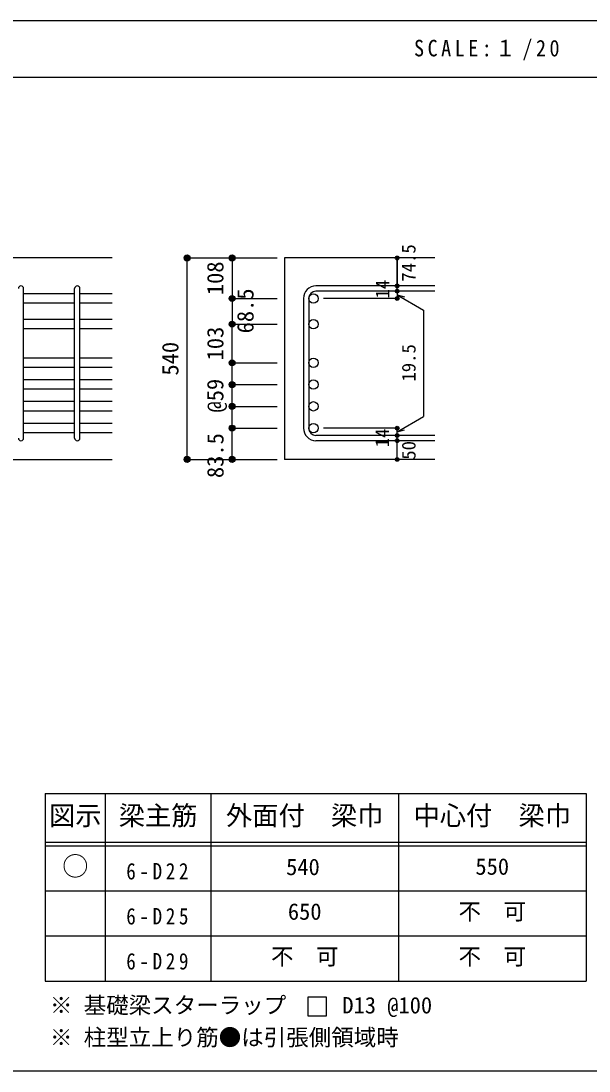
# Model space of a CAD drawing. Units: millimetres at full size, sheet at 1:20; details may follow other scales. Extents: x -3982 to 3969, y -2797 to 2801.
# Drawn here: x 900 to 2415, y -2797 to 2 of the extents above; entities that cross this region are included whole.
import ezdxf
from ezdxf.enums import TextEntityAlignment as Align

# ---------------------------------------------------------------- set-up
doc = ezdxf.new("R2010")
doc.units = ezdxf.units.MM
doc.header["$LTSCALE"] = 20
doc.header["$PDMODE"] = 32
doc.header["$PDSIZE"] = 10
for name, color, linetype in [('6-1_躯体線', 2, 'Continuous'), ('6-5_梁主筋', 7, 'Continuous'), ('6-6_S.T.P.', 7, 'Continuous'), ('6-7_文字', 7, 'Continuous'), ('6-D_寸法', 4, 'Continuous'), ('6-E_枠', 7, 'Continuous'), ('F-0_枠', 6, 'Continuous')]:
    doc.layers.add(name, color=color, linetype=linetype)
doc.styles.add('ＭＳ ゴシック', font='')
doc.styles.get('ＭＳ ゴシック').set_extended_font_data('MS Gothic')

msp = doc.modelspace()

# ---------------------------------------------------------------- linework, layer by layer
at = {"layer": '6-1_躯体線'}
for p, q in [((1143.29, -629.67), (-6.71, -629.67)), ((2003.29, -629.67), (1603.29, -629.67)), ((1603.29, -629.67), (1603.29, -1166.67)), ((743.29, -1166.67), (1143.29, -1166.67)), ((2003.29, -1166.67), (1603.29, -1166.67))]:
    msp.add_line(p, q, dxfattribs=at)
at = {"layer": '6-5_梁主筋'}
for p, q in [((1043.29, -725.28), (907.29, -725.28)), ((1143.29, -725.28), (1057.29, -725.28)), ((1043.29, -750.28), (907.29, -750.28)), ((1143.29, -750.28), (1057.29, -750.28)), ((1043.29, -793.67), (907.29, -793.67)), ((1043.29, -793.67), (907.29, -793.67)), ((1143.29, -793.67), (1057.29, -793.67)), ((1143.29, -793.67), (1057.29, -793.67)), ((1043.29, -818.67), (907.29, -818.67)), ((1143.29, -818.67), (1057.29, -818.67)), ((1043.29, -896.67), (907.29, -896.67)), ((1043.29, -896.67), (907.29, -896.67)), ((1043.29, -921.67), (907.29, -921.67)), ((1143.29, -896.67), (1057.29, -896.67)), ((1143.29, -896.67), (1057.29, -896.67)), ((1143.29, -921.67), (1057.29, -921.67)), ((1043.29, -954.67), (907.29, -954.67)), ((1043.29, -954.67), (907.29, -954.67)), ((1143.29, -954.67), (1057.29, -954.67)), ((1143.29, -954.67), (1057.29, -954.67)), ((1043.29, -979.67), (907.29, -979.67)), ((1143.29, -979.67), (1057.29, -979.67)), ((1043.29, -1012.67), (907.29, -1012.67)), ((1043.29, -1012.67), (907.29, -1012.67)), ((1143.29, -1012.67), (1057.29, -1012.67)), ((1143.29, -1012.67), (1057.29, -1012.67)), ((1043.29, -1037.67), (907.29, -1037.67)), ((1143.29, -1037.67), (1057.29, -1037.67)), ((1043.29, -1070.67), (907.29, -1070.67)), ((1043.29, -1070.67), (907.29, -1070.67)), ((1143.29, -1070.67), (1057.29, -1070.67)), ((1143.29, -1070.67), (1057.29, -1070.67)), ((1043.29, -1095.67), (907.29, -1095.67)), ((1143.29, -1095.67), (1057.29, -1095.67))]:
    msp.add_line(p, q, dxfattribs=at)
at = {"layer": '6-5_梁主筋', "color": 3}
for centre in [(1679.79, -737.78), (1679.79, -806.17), (1679.79, -909.17), (1679.79, -967.17), (1679.79, -1025.17), (1679.79, -1083.17)]:
    msp.add_circle(centre, 12.5, dxfattribs=at)
at = {"layer": '6-6_S.T.P.'}
for p, q in [((907.29, -1109.67), (907.29, -711.28)), ((1043.29, -1109.67), (1043.29, -711.28)), ((1057.29, -1109.67), (1057.29, -711.28)), ((2003.29, -704.28), (1686.79, -704.28)), ((2003.29, -718.28), (1686.79, -718.28)), ((1653.29, -737.78), (1653.29, -1083.17)), ((1667.29, -737.78), (1667.29, -1083.17)), ((2003.29, -1102.67), (1686.79, -1102.67)), ((2003.29, -1116.67), (1686.79, -1116.67))]:
    msp.add_line(p, q, dxfattribs=at)
for centre, radius, start, end in [((900.29, -711.28), 7, 0, 180), ((1050.29, -711.28), 7, 0, 180), ((1686.79, -737.78), 33.5, 90, 180), ((1686.79, -737.78), 19.5, 90, 180), ((1686.79, -1083.17), 33.5, 180, 270), ((1686.79, -1083.17), 19.5, 180, 270), ((900.29, -1109.67), 7, 180, 0), ((1050.29, -1109.67), 7, 180, 0)]:
    msp.add_arc(centre, radius, start, end, dxfattribs=at)
at = {"layer": '6-7_文字'}
msp.add_lwpolyline([(1664.99, -2649.99), (1714.99, -2649.99), (1714.99, -2599.99), (1664.99, -2599.99)], close=True, dxfattribs=at)
at = {"layer": '6-D_寸法'}
for p, q in [((1343.29, -629.67), (1463.29, -629.67)), ((1343.29, -629.67), (1463.29, -629.67)), ((1343.29, -629.67), (1463.29, -629.67)), ((1343.29, -1166.67), (1343.29, -629.67)), ((1463.29, -629.67), (1583.29, -629.67)), ((1463.29, -629.67), (1583.29, -629.67)), ((1903.29, -718.28), (1903.29, -704.28)), ((1903.29, -718.28), (1903.29, -737.78)), ((1463.29, -737.78), (1583.29, -737.78)), ((1903.29, -737.78), (1707.2, -737.78)), ((1903.29, -728.03), (1973.35, -768.48)), ((1903.29, -728.03), (1922.61, -733.21)), ((1973.35, -768.48), (1973.35, -1052.47)), ((1463.29, -806.17), (1583.29, -806.17)), ((1463.29, -909.17), (1463.29, -806.17)), ((1463.29, -909.17), (1583.29, -909.17)), ((1463.29, -1083.17), (1463.29, -909.17)), ((1463.29, -967.17), (1583.29, -967.17)), ((1463.29, -1025.17), (1583.29, -1025.17)), ((1903.29, -1092.92), (1973.35, -1052.47)), ((1463.29, -1083.17), (1583.29, -1083.17)), ((1463.29, -1083.17), (1583.29, -1083.17)), ((1463.29, -1083.17), (1583.29, -1083.17)), ((1463.29, -1166.67), (1463.29, -1083.17)), ((1903.29, -1083.17), (1707.2, -1083.17)), ((1903.29, -1102.67), (1903.29, -1083.17)), ((1903.29, -1092.92), (1922.61, -1087.75)), ((1903.29, -1116.67), (1903.29, -1102.67)), ((1903.29, -1166.67), (1903.29, -1116.67)), ((1343.29, -1166.67), (1463.29, -1166.67)), ((1463.29, -1166.67), (1583.29, -1166.67))]:
    msp.add_line(p, q, dxfattribs=at)
for points in [[(1463.29, -629.67), (1463.29, -737.78), (1463.29, -806.17)], [(1903.29, -704.28), (1903.29, -629.67), (1903.29, -704.28)]]:
    msp.add_lwpolyline(points, dxfattribs=at)
for centre, radius in [((1343.29, -629.67), 8), ((1343.29, -629.67), 7.2), ((1343.29, -629.67), 6.4), ((1343.29, -629.67), 5.6), ((1343.29, -629.67), 4.8), ((1343.29, -629.67), 4), ((1343.29, -629.67), 3.2), ((1343.29, -629.67), 2.4), ((1343.29, -629.67), 1.6), ((1343.29, -629.67), 0.8), ((1463.29, -629.67), 8), ((1463.29, -629.67), 7.2), ((1463.29, -629.67), 6.4), ((1463.29, -629.67), 5.6), ((1463.29, -629.67), 4.8), ((1463.29, -629.67), 4), ((1463.29, -629.67), 3.2), ((1463.29, -629.67), 2.4), ((1463.29, -629.67), 1.6), ((1463.29, -629.67), 0.8), ((1903.29, -629.67), 4), ((1903.29, -629.67), 3.6), ((1903.29, -629.67), 3.2), ((1903.29, -629.67), 2.8), ((1903.29, -629.67), 2.4), ((1903.29, -629.67), 2), ((1903.29, -629.67), 1.6), ((1903.29, -629.67), 1.2), ((1903.29, -629.67), 0.8), ((1903.29, -629.67), 0.4), ((1903.29, -704.28), 4), ((1903.29, -718.28), 4), ((1903.29, -704.28), 3.6), ((1903.29, -718.28), 3.6), ((1903.29, -704.28), 3.2), ((1903.29, -718.28), 3.2), ((1903.29, -704.28), 2.8), ((1903.29, -718.28), 2.8), ((1903.29, -704.28), 2.4), ((1903.29, -718.28), 2.4), ((1903.29, -704.28), 2), ((1903.29, -718.28), 2), ((1903.29, -704.28), 1.6), ((1903.29, -718.28), 1.6), ((1903.29, -704.28), 1.2), ((1903.29, -718.28), 1.2), ((1903.29, -704.28), 0.8), ((1903.29, -718.28), 0.8), ((1903.29, -704.28), 0.4), ((1903.29, -718.28), 0.4), ((1463.29, -737.78), 8), ((1463.29, -737.78), 7.2), ((1463.29, -737.78), 6.4), ((1463.29, -737.78), 5.6), ((1463.29, -737.78), 4.8), ((1463.29, -737.78), 4), ((1463.29, -737.78), 3.2), ((1463.29, -737.78), 2.4), ((1463.29, -737.78), 1.6), ((1463.29, -737.78), 0.8), ((1903.29, -737.78), 4), ((1903.29, -737.78), 3.6), ((1903.29, -737.78), 3.2), ((1903.29, -737.78), 2.8), ((1903.29, -737.78), 2.4), ((1903.29, -737.78), 2), ((1903.29, -737.78), 1.6), ((1903.29, -737.78), 1.2), ((1903.29, -737.78), 0.8), ((1903.29, -737.78), 0.4), ((1463.29, -806.17), 8), ((1463.29, -806.17), 7.2), ((1463.29, -806.17), 6.4), ((1463.29, -806.17), 5.6), ((1463.29, -806.17), 4.8), ((1463.29, -806.17), 4), ((1463.29, -806.17), 3.2), ((1463.29, -806.17), 2.4), ((1463.29, -806.17), 1.6), ((1463.29, -806.17), 0.8), ((1463.29, -909.17), 8), ((1463.29, -909.17), 7.2), ((1463.29, -909.17), 6.4), ((1463.29, -909.17), 5.6), ((1463.29, -909.17), 4.8), ((1463.29, -909.17), 4), ((1463.29, -909.17), 3.2), ((1463.29, -909.17), 2.4), ((1463.29, -909.17), 1.6), ((1463.29, -909.17), 0.8), ((1463.29, -967.17), 8), ((1463.29, -967.17), 7.2), ((1463.29, -967.17), 6.4), ((1463.29, -967.17), 5.6), ((1463.29, -967.17), 4.8), ((1463.29, -967.17), 4), ((1463.29, -967.17), 3.2), ((1463.29, -967.17), 2.4), ((1463.29, -967.17), 1.6), ((1463.29, -967.17), 0.8), ((1463.29, -1025.17), 8), ((1463.29, -1025.17), 7.2), ((1463.29, -1025.17), 6.4), ((1463.29, -1025.17), 5.6), ((1463.29, -1025.17), 4.8), ((1463.29, -1025.17), 4), ((1463.29, -1025.17), 3.2), ((1463.29, -1025.17), 2.4), ((1463.29, -1025.17), 1.6), ((1463.29, -1025.17), 0.8), ((1463.29, -1083.17), 8), ((1463.29, -1083.17), 7.2), ((1463.29, -1083.17), 6.4), ((1463.29, -1083.17), 5.6), ((1463.29, -1083.17), 4.8), ((1463.29, -1083.17), 4), ((1463.29, -1083.17), 3.2), ((1463.29, -1083.17), 2.4), ((1463.29, -1083.17), 1.6), ((1463.29, -1083.17), 0.8), ((1903.29, -1083.17), 4), ((1903.29, -1083.17), 3.6), ((1903.29, -1083.17), 3.2), ((1903.29, -1083.17), 2.8), ((1903.29, -1083.17), 2.4), ((1903.29, -1083.17), 2), ((1903.29, -1083.17), 1.6), ((1903.29, -1083.17), 1.2), ((1903.29, -1083.17), 0.8), ((1903.29, -1083.17), 0.4), ((1903.29, -1102.67), 4), ((1903.29, -1116.67), 4), ((1903.29, -1102.67), 3.6), ((1903.29, -1116.67), 3.6), ((1903.29, -1102.67), 3.2), ((1903.29, -1116.67), 3.2), ((1903.29, -1102.67), 2.8), ((1903.29, -1116.67), 2.8), ((1903.29, -1102.67), 2.4), ((1903.29, -1116.67), 2.4), ((1903.29, -1102.67), 2), ((1903.29, -1116.67), 2), ((1903.29, -1102.67), 1.6), ((1903.29, -1116.67), 1.6), ((1903.29, -1102.67), 1.2), ((1903.29, -1116.67), 1.2), ((1903.29, -1102.67), 0.8), ((1903.29, -1116.67), 0.8), ((1903.29, -1102.67), 0.4), ((1903.29, -1116.67), 0.4), ((1343.29, -1166.67), 8), ((1343.29, -1166.67), 7.2), ((1343.29, -1166.67), 6.4), ((1343.29, -1166.67), 5.6), ((1343.29, -1166.67), 4.8), ((1343.29, -1166.67), 4), ((1343.29, -1166.67), 3.2), ((1343.29, -1166.67), 2.4), ((1343.29, -1166.67), 1.6), ((1343.29, -1166.67), 0.8), ((1463.29, -1166.67), 8), ((1463.29, -1166.67), 7.2), ((1463.29, -1166.67), 6.4), ((1463.29, -1166.67), 5.6), ((1463.29, -1166.67), 4.8), ((1463.29, -1166.67), 4), ((1463.29, -1166.67), 3.2), ((1463.29, -1166.67), 2.4), ((1463.29, -1166.67), 1.6), ((1463.29, -1166.67), 0.8), ((1903.29, -1166.67), 4), ((1903.29, -1166.67), 3.6), ((1903.29, -1166.67), 3.2), ((1903.29, -1166.67), 2.8), ((1903.29, -1166.67), 2.4), ((1903.29, -1166.67), 2), ((1903.29, -1166.67), 1.6), ((1903.29, -1166.67), 1.2), ((1903.29, -1166.67), 0.8), ((1903.29, -1166.67), 0.4)]:
    msp.add_circle(centre, radius, dxfattribs=at)
at = {"layer": '6-D_寸法', "color": 7}
for p in [(1343.29, -629.67), (1463.29, -629.67), (1903.29, -629.67), (1903.29, -704.28), (1903.29, -718.28), (1463.29, -737.78), (1903.29, -737.78), (1463.29, -806.17), (1463.29, -909.17), (1463.29, -967.17), (1463.29, -1025.17), (1463.29, -1083.17), (1903.29, -1083.17), (1903.29, -1083.17), (1903.29, -1083.17), (1903.29, -1102.67), (1903.29, -1116.67), (1343.29, -1166.67), (1463.29, -1166.67), (1903.29, -1166.67)]:
    msp.add_point(p, dxfattribs=at)
at = {"layer": '6-E_枠', "color": 3}
for p, q in [((965.14, -2056.95), (965.14, -2556.95)), ((965.14, -2056.95), (2406.83, -2056.95)), ((2406.83, -2056.95), (2406.83, -2556.95)), ((965.14, -2556.95), (2406.83, -2556.95))]:
    msp.add_line(p, q, dxfattribs=at)
at = {"layer": '6-E_枠'}
for p, q in [((1125.14, -2056.95), (1125.14, -2556.95)), ((1406.83, -2056.95), (1406.83, -2556.95)), ((1906.83, -2056.95), (1906.83, -2556.95)), ((965.14, -2186.95), (2406.83, -2186.95)), ((965.14, -2196.95), (2406.83, -2196.95)), ((965.14, -2316.95), (2406.83, -2316.95)), ((965.14, -2436.95), (2406.83, -2436.95))]:
    msp.add_line(p, q, dxfattribs=at)
at = {"layer": 'F-0_枠', "color": 2}
for p, q in [((2482.4, 1.97), (-3981.92, 1.97)), ((-3981.92, -148.03), (2482.4, -148.03))]:
    msp.add_line(p, q, dxfattribs=at)
at = {"layer": 'F-0_枠'}
msp.add_line((3969.4, -2796.83), (-3981.92, -2796.83), dxfattribs=at)

# ---------------------------------------------------------------- texts
at = {"layer": '6-7_文字', "color": 2, "style": 'ＭＳ ゴシック'}
for s, p in [('図示', (975.14, -2156.95)), ('梁主筋', (1160.98, -2156.95)), ('外面付\u3000梁巾', (1446.83, -2156.95)), ('中心付\u3000梁巾', (1946.83, -2156.95)), ('○', (1010.14, -2291.95))]:
    msp.add_text(s, height=51.32, dxfattribs=at).set_placement(p, align=Align.BOTTOM_LEFT)
at = {"layer": '6-7_文字', "style": 'ＭＳ ゴシック'}
for s, p in [('540', (1607.14, -2287.95)), ('550', (2111.83, -2286.95)), ('650', (1611.83, -2406.95)), ('不\u3000可', (2066.83, -2406.95)), ('不\u3000可', (1566.83, -2526.95)), ('不\u3000可', (2066.83, -2526.95)), ('※ 基礎梁スターラップ     D13 @100', (977.51, -2656.67)), ('※ 柱型立上り筋●は引張側領域時', (977.51, -2742.34))]:
    msp.add_text(s, height=43.99, dxfattribs=at).set_placement(p, align=Align.BOTTOM_LEFT)
at = {"layer": '6-7_文字', "color": 2, "insert": (1948.17, -103.03), "char_height": 43.99, "attachment_point": 7, "style": 'ＭＳ ゴシック'}
msp.add_mtext('\\T1.34;\\W0.9;SCALE:１/20', dxfattribs=at)
at = {"layer": '6-7_文字', "char_height": 43.99, "attachment_point": 7, "style": 'ＭＳ ゴシック'}
for s, insert in [('\\T1.38;\\W0.85;6-D22', (1180.98, -2286.95)), ('\\T1.38;\\W0.85;6-D25', (1180.98, -2406.95)), ('\\T1.38;\\W0.85;6-D29', (1180.98, -2526.95))]:
    msp.add_mtext(s, dxfattribs=dict(at, insert=insert))
at = {"layer": '6-D_寸法', "style": 'ＭＳ ゴシック'}
for s, height, p in [('74.5', 36.66, (1963.15, -692.83)), ('108', 43.99, (1453.29, -728.73)), ('14', 36.66, (1893.29, -737.71)), ('68.5', 43.99, (1533.58, -830.67)), ('103', 43.99, (1453.29, -902.67)), ('540', 43.99, (1333.29, -943.17)), ('19.5', 36.66, (1963.35, -959.17)), ('@59', 43.99, (1453.19, -1041.54)), ('14', 36.66, (1892.63, -1134.34)), ('83.5', 43.99, (1453.55, -1216.35)), ('50', 36.66, (1963.36, -1167.47))]:
    msp.add_text(s, height=height, rotation=90, dxfattribs=at).set_placement(p, align=Align.BOTTOM_LEFT)

doc.saveas('drawing.dxf')
